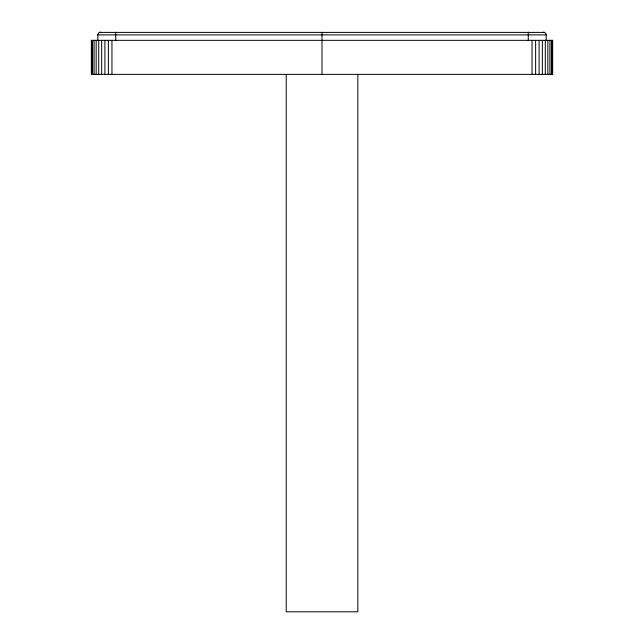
<?xml version="1.0" encoding="UTF-8"?>
<svg xmlns="http://www.w3.org/2000/svg" width="644" height="644" viewBox="0 0 644 644"><rect width="100%" height="100%" fill="white"/><g stroke="black" fill="none" stroke-linecap="round" stroke-linejoin="round"><path stroke-width="0.97" d="M100.118 32.401L544.438 32.401M99.78 32.401L100.512 32.562M99.562 32.401L100.512 32.2A2.689 2.689 0 0 0 97.824 34.889L97.824 40.62M97.824 34.889L546.176 34.889L546.176 40.62M544.22 32.401L543.488 32.562M543.882 32.401L543.488 32.2A2.689 2.689 0 0 1 546.176 34.889M552.335 40.331L552.335 74.374M551.401 40.331L551.401 74.374M549.887 40.331L549.887 74.374M547.827 40.331L547.827 74.374M545.291 40.331L545.291 74.374M542.345 40.331L542.345 74.374M539.092 40.331L539.092 74.374M535.623 40.331L535.623 74.374M532.049 40.331L532.049 74.374M528.265 32.2L528.265 40.62M357.831 74.374L357.831 611.8L286.226 611.8L286.226 74.374M322 32.2L322 74.374M115.735 32.2L115.735 40.62M111.951 40.331L111.951 74.374M108.377 40.331L108.377 74.374M104.908 40.331L104.908 74.374M101.655 40.331L101.655 74.374M98.709 40.331L98.709 74.374M96.173 40.331L96.173 74.374M94.113 40.331L94.113 74.374M92.599 40.331L92.599 74.374M91.665 40.331L91.665 74.374M552.649 40.331L91.351 40.331L91.351 74.374L552.649 74.374L552.649 40.331"/></g></svg>
